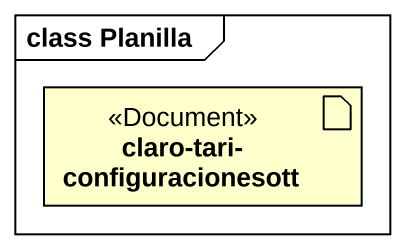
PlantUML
@startuml
mainframe class Planilla
artifact "claro-tari-configuracionesott" as claro_tari <<Document>>
@enduml
